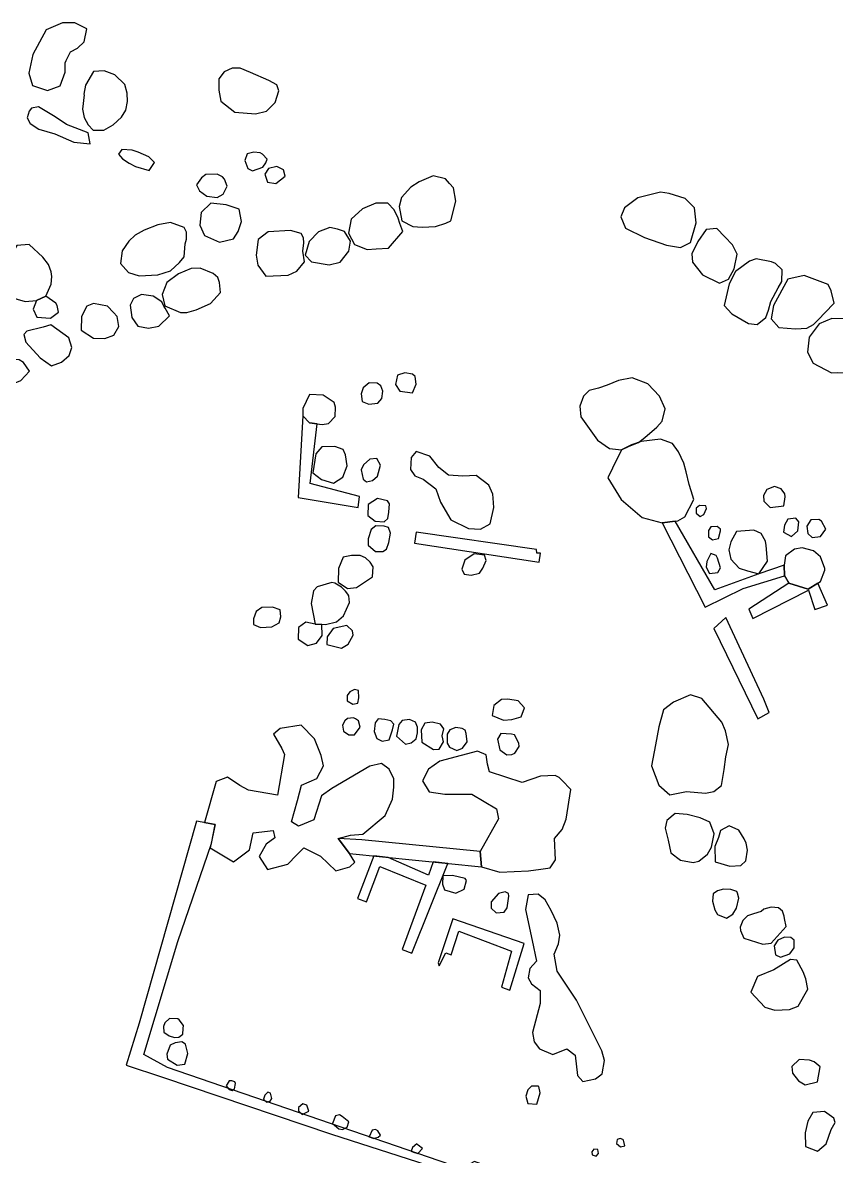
# Model space of a CAD drawing. Extents: x 154 to 1670, y 52 to 1730.
# Drawn here: x 1028.5 to 1290.4, y 987.8 to 1352.7 of the extents above; entities that cross this region are included whole.
import ezdxf

# ---------------------------------------------------------------- set-up
doc = ezdxf.new("R2010")
doc.units = 0

msp = doc.modelspace()

# ---------------------------------------------------------------- linework, layer by layer
at = {"layer": ''}
for points in [[(1040.625523, 1332.360164), (1042.240294, 1336.723437), (1042.26225, 1339.753377), (1042.501771, 1340.4919), (1043.958856, 1343.320243), (1046.210353, 1344.515852), (1048.364046, 1346.487908), (1049.164445, 1350.691501), (1045.298178, 1352.627629), (1041.37203, 1352.669545), (1036.110553, 1350.380124), (1031.821132, 1342.390104), (1030.481811, 1336.3921), (1031.655463, 1332.404076), (1036.557659, 1330.84719), (1040.625523, 1332.360164), (1040.625523, 1332.360164)], [(1057.717339, 1319.795293), (1060.389994, 1322.206471), (1061.74728, 1324.537808), (1062.326122, 1327.286311), (1062.188397, 1329.93701), (1061.39199, 1332.787309), (1058.204365, 1335.899086), (1054.81714, 1337.216451), (1051.370034, 1336.978926), (1048.775224, 1332.555772), (1048.276222, 1329.705473), (1048.296182, 1329.445992), (1047.775224, 1324.843198), (1048.33211, 1322.112659), (1049.607559, 1319.839205), (1051.260254, 1318.104675), (1054.647479, 1318.082718), (1057.717339, 1319.795293), (1057.717339, 1319.795293)], [(1106.968836, 1324.214455), (1109.819136, 1327.002878), (1110.9369, 1330.689505), (1110.380014, 1332.643597), (1107.809156, 1334.040802), (1101.912948, 1336.673537), (1098.523727, 1337.990902), (1095.912948, 1338.012858), (1093.42193, 1336.87713), (1091.627519, 1334.565752), (1091.645483, 1330.899086), (1092.300174, 1327.37214), (1096.783208, 1323.821241), (1103.479815, 1323.380124), (1106.968836, 1324.214455), (1106.968836, 1324.214455)], [(1049.625523, 1317.268347), (1042.691391, 1319.942998), (1039.004765, 1322.376132), (1033.665443, 1325.587708), (1031.374026, 1325.110663), (1030.655463, 1324.194495), (1029.9369, 1322.002878), (1030.972829, 1320.228427), (1033.721332, 1318.41206), (1038.902968, 1316.895094), (1044.960852, 1314.162559), (1050.260254, 1313.661561), (1049.625523, 1317.268347), (1049.625523, 1317.268347)], [(1071.004765, 1307.651581), (1069.132509, 1309.525832), (1065.765244, 1310.942998), (1063.813148, 1311.681521), (1060.463846, 1311.861162), (1059.368038, 1310.368148), (1060.701371, 1308.853178), (1062.773228, 1307.455972), (1064.90696, 1306.418048), (1069.250274, 1305.060762), (1071.004765, 1307.651581), (1071.004765, 1307.651581)], [(1105.783208, 1306.218447), (1106.759256, 1307.573736), (1107.178417, 1308.709465), (1105.685403, 1310.344196), (1104.968836, 1310.743397), (1102.934904, 1311.002878), (1100.823128, 1310.485912), (1100.024725, 1308.294295), (1100.958856, 1305.743397), (1102.553667, 1304.984914), (1105.783208, 1306.218447), (1105.783208, 1306.218447)], [(1113.016741, 1303.304275), (1112.479815, 1305.338207), (1110.346082, 1306.396092), (1107.675423, 1305.739405), (1106.519735, 1303.88711), (1107.294186, 1301.374136), (1110.064645, 1300.875134), (1113.016741, 1303.304275), (1113.016741, 1303.304275)], [(1093.042689, 1297.475932), (1094.380014, 1300.06675), (1093.463846, 1302.358168), (1092.82712, 1303.096691), (1091.152469, 1303.875134), (1087.465842, 1303.777329), (1086.050673, 1302.761361), (1084.513747, 1300.469944), (1085.409954, 1298.535812), (1087.841092, 1296.821241), (1091.168437, 1296.380124), (1093.042689, 1297.475932), (1093.042689, 1297.475932)], [(1161.358058, 1287.07673), (1164.707359, 1288.112659), (1166.34209, 1288.909066), (1167.918936, 1295.244395), (1167.164445, 1299.489904), (1165.888996, 1300.88711), (1164.635503, 1302.36216), (1160.669435, 1303.360164), (1156.104565, 1301.449984), (1153.41195, 1299.757369), (1150.44189, 1296.390104), (1149.741292, 1293.499884), (1150.537699, 1288.91705), (1154.064645, 1287.120643), (1157.132509, 1286.839205), (1161.358058, 1287.07673), (1161.358058, 1287.07673)], [(1243.467838, 1281.893098), (1245.304166, 1288.270343), (1244.749276, 1293.072738), (1241.741292, 1296.124635), (1236.599575, 1297.641601), (1233.829116, 1298.120643), (1226.493787, 1296.272339), (1222.268238, 1293.084714), (1221.050673, 1290.216451), (1222.543687, 1286.527828), (1228.701371, 1283.575732), (1235.735304, 1281.080722), (1240.258258, 1280.300283), (1243.467838, 1281.893098), (1243.467838, 1281.893098)], [(1096.344086, 1283.144595), (1097.938896, 1285.416052), (1098.976821, 1288.683517), (1098.162449, 1292.669545), (1093.998777, 1294.06675), (1089.134505, 1294.567748), (1085.984805, 1291.559764), (1085.563647, 1287.473936), (1087.056661, 1284.126631), (1091.839096, 1282.070742), (1096.344086, 1283.144595), (1096.344086, 1283.144595)], [(1142.30217, 1279.873138), (1146.248278, 1280.088706), (1150.855064, 1285.447988), (1149.918936, 1288.078726), (1149.40197, 1289.753377), (1148.046681, 1292.386112), (1146.056661, 1294.539804), (1142.148477, 1294.56176), (1137.863048, 1292.769345), (1134.214345, 1289.46196), (1133.376022, 1284.958966), (1135.286202, 1281.250383), (1139.39199, 1279.693497), (1142.30217, 1279.873138), (1142.30217, 1279.873138)], [(1072.082609, 1271.497888), (1076.090593, 1272.831221), (1078.980813, 1275.440004), (1080.495783, 1277.292299), (1080.85706, 1281.477928), (1081.256262, 1282.952978), (1081.298178, 1285.284315), (1080.481811, 1286.759365), (1076.118537, 1288.376132), (1072.070633, 1287.661561), (1067.605563, 1285.889106), (1064.735304, 1284.236411), (1062.701371, 1282.404076), (1060.567639, 1279.216451), (1060.066641, 1275.150583), (1062.597579, 1272.280323), (1066.024725, 1271.202479), (1072.082609, 1271.497888), (1072.082609, 1271.497888)], [(1113.9369, 1271.396092), (1116.80716, 1272.709465), (1119.280214, 1275.739405), (1118.683407, 1279.166551), (1119.064645, 1281.777329), (1118.964844, 1283.37214), (1118.128517, 1284.767349), (1114.701371, 1285.825233), (1107.545683, 1285.330223), (1104.356062, 1282.941002), (1103.735304, 1277.879126), (1104.27223, 1274.629625), (1106.841092, 1271.140603), (1113.9369, 1271.396092), (1113.9369, 1271.396092)], [(1130.719335, 1275.613657), (1133.531711, 1279.098687), (1134.050673, 1282.388108), (1132.080613, 1285.477928), (1129.888996, 1286.196491), (1127.397978, 1286.715453), (1123.709355, 1285.322239), (1120.7373, 1282.294295), (1119.459854, 1277.871142), (1121.45187, 1275.717449), (1127.23231, 1274.697489), (1130.719335, 1275.613657), (1130.719335, 1275.613657)], [(1255.739296, 1270.148587), (1257.473827, 1273.436012), (1258.453866, 1278.158567), (1257.000773, 1281.168547), (1254.509755, 1283.761361), (1251.920932, 1286.394096), (1248.491791, 1286.156571), (1245.779216, 1282.290303), (1243.885004, 1278.266351), (1244.102569, 1275.615653), (1247.348078, 1271.547788), (1252.789196, 1268.853178), (1255.739296, 1270.148587), (1255.739296, 1270.148587)], [(1033.036701, 1263.246391), (1036.046681, 1264.699485), (1037.721332, 1268.525832), (1037.883008, 1270.93701), (1037.683407, 1272.53182), (1036.849076, 1274.803277), (1035.076621, 1277.176531), (1030.633507, 1281.324235), (1026.707359, 1280.92703), (1022.078617, 1273.356172), (1021.380014, 1268.294295), (1024.148477, 1264.485912), (1029.328118, 1262.968946), (1033.036701, 1263.246391), (1033.036701, 1263.246391)], [(1084.413946, 1260.230423), (1088.938896, 1262.320243), (1092.190393, 1265.807269), (1091.912948, 1268.99689), (1091.376022, 1270.671541), (1089.900972, 1271.92703), (1085.657459, 1273.683517), (1082.76724, 1273.525832), (1078.679415, 1271.853178), (1074.970833, 1269.064754), (1073.455862, 1265.218447), (1074.250274, 1261.4919), (1079.29219, 1259.396092), (1081.384006, 1259.396092), (1084.413946, 1260.230423), (1084.413946, 1260.230423)], [(1267.671431, 1257.765353), (1268.529715, 1260.176531), (1269.268238, 1262.88711), (1271.661451, 1267.330223), (1272.879016, 1269.42204), (1272.960852, 1273.148587), (1270.769236, 1275.162559), (1269.573627, 1275.661561), (1264.571631, 1276.641601), (1262.437898, 1275.944994), (1257.912948, 1272.637609), (1255.9369, 1268.633617), (1254.320134, 1261.679525), (1256.809156, 1258.98691), (1262.148477, 1255.875134), (1264.938896, 1255.553776), (1267.671431, 1257.765353), (1267.671431, 1257.765353)], [(1280.942888, 1254.370144), (1283.094585, 1255.485912), (1284.751272, 1257.218447), (1286.685403, 1259.330223), (1289.675423, 1262.438008), (1288.761252, 1266.364156), (1287.785204, 1268.398088), (1280.054665, 1271.312259), (1274.751272, 1270.078726), (1270.124525, 1261.669545), (1269.403966, 1257.386112), (1271.855064, 1254.533816), (1277.254266, 1254.172539), (1280.942888, 1254.370144), (1280.942888, 1254.370144)], [(1040.028717, 1259.515852), (1039.591591, 1261.609665), (1039.234306, 1262.386112), (1036.046681, 1264.699485), (1033.036701, 1263.246391), (1031.958856, 1260.495892), (1033.052669, 1257.845194), (1037.457858, 1257.623637), (1040.028717, 1259.515852), (1040.028717, 1259.515852)], [(1072.374026, 1255.014854), (1075.743288, 1258.302279), (1074.449874, 1260.833217), (1073.970833, 1261.45198), (1073.294186, 1262.807269), (1070.545683, 1264.601681), (1066.739296, 1265.142599), (1064.226322, 1263.929026), (1063.168437, 1261.795293), (1063.725324, 1257.789305), (1065.577619, 1254.958966), (1069.084605, 1254.320243), (1072.374026, 1255.014854), (1072.374026, 1255.014854)], [(1057.843088, 1252.152579), (1059.457858, 1254.843198), (1058.922928, 1258.090702), (1057.7872, 1259.368148), (1055.875024, 1261.42204), (1051.350074, 1262.280323), (1049.178417, 1261.424036), (1047.44189, 1258.136611), (1047.399974, 1253.733417), (1051.386002, 1251.158567), (1055.012749, 1250.998886), (1057.843088, 1252.152579), (1057.843088, 1252.152579)], [(1041.056661, 1243.41206), (1043.509755, 1245.503876), (1044.387998, 1248.094695), (1043.413946, 1251.262359), (1037.655463, 1255.41206), (1035.144485, 1254.635613), (1029.920932, 1253.38212), (1028.904964, 1252.286311), (1029.541691, 1249.895094), (1034.22233, 1244.831221), (1037.86704, 1242.258367), (1041.056661, 1243.41206), (1041.056661, 1243.41206)], [(1297.537699, 1241.765353), (1299.713347, 1246.447988), (1300.294186, 1253.643597), (1299.477819, 1255.557768), (1296.389994, 1256.992898), (1293.080613, 1257.334215), (1288.9369, 1257.495892), (1284.908956, 1255.743397), (1281.677419, 1251.479924), (1281.098577, 1246.637609), (1282.908956, 1243.108667), (1288.7872, 1239.95697), (1290.621531, 1240.094695), (1294.368038, 1239.935014), (1297.537699, 1241.765353), (1297.537699, 1241.765353)], [(1024.851072, 1236.206471), (1028.000773, 1237.459964), (1030.731312, 1240.527828), (1028.861052, 1243.258367), (1027.405962, 1244.176531), (1022.463846, 1244.338207), (1019.970833, 1243.641601), (1018.415942, 1241.190503), (1018.733308, 1237.743397), (1020.904964, 1236.068746), (1024.851072, 1236.206471), (1024.851072, 1236.206471)], [(1155.174425, 1236.358168), (1154.89698, 1238.849186), (1153.998777, 1239.567748), (1151.487799, 1240.00687), (1149.136501, 1239.190503), (1148.517739, 1236.182519), (1149.890992, 1234.068746), (1153.95686, 1233.487908), (1155.174425, 1236.358168), (1155.174425, 1236.358168)], [(1223.703367, 1216.41206), (1226.733308, 1217.607669), (1228.76724, 1219.160563), (1232.615543, 1222.527828), (1234.310154, 1224.440004), (1235.308158, 1228.364156), (1233.457858, 1232.47194), (1229.753268, 1236.440004), (1224.671431, 1238.356172), (1220.326122, 1237.539804), (1216.697379, 1236.02683), (1213.887, 1235.052778), (1210.85706, 1234.296291), (1208.982809, 1232.424036), (1207.885004, 1229.276331), (1208.122529, 1225.827229), (1213.519735, 1218.35218), (1217.405962, 1215.619645), (1221.23231, 1215.178527), (1223.703367, 1216.41206), (1223.703367, 1216.41206)], [(1142.892988, 1230.226431), (1144.090593, 1231.719445), (1144.409954, 1234.090702), (1143.793188, 1235.785313), (1142.677419, 1236.703477), (1140.066641, 1236.725433), (1138.172429, 1235.130623), (1137.493787, 1233.178527), (1137.791192, 1230.767349), (1139.944884, 1229.889106), (1142.892988, 1230.226431), (1142.892988, 1230.226431)], [(1126.986801, 1223.717449), (1129.080613, 1225.889106), (1129.200373, 1228.89709), (1128.823128, 1230.47194), (1125.216341, 1232.785313), (1120.813148, 1233.00687), (1118.7373, 1228.483916), (1118.677419, 1226.132619), (1120.80716, 1223.859166), (1124.892988, 1223.360164), (1126.986801, 1223.717449), (1126.986801, 1223.717449)], [(1136.938896, 1200.134615), (1121.076621, 1204.408068), (1123.338098, 1223.559764), (1120.80716, 1223.859166), (1118.677419, 1226.132619), (1117.248278, 1199.845194), (1136.539695, 1196.587708), (1136.938896, 1200.134615), (1136.938896, 1200.134615)], [(1239.415942, 1192.348188), (1241.589595, 1193.623637), (1244.521731, 1199.262359), (1243.625523, 1202.052778), (1243.068637, 1204.00687), (1242.094585, 1208.112659), (1241.278218, 1210.883118), (1239.627519, 1214.55178), (1237.655463, 1217.202479), (1233.769236, 1218.639605), (1227.631511, 1217.925034), (1224.521731, 1216.831221), (1221.23231, 1215.178527), (1218.338098, 1209.260363), (1216.823128, 1206.192499), (1221.184405, 1199.194495), (1227.87702, 1193.37214), (1234.314146, 1191.673537), (1239.415942, 1192.348188), (1239.415942, 1192.348188)], [(1131.541691, 1206.416052), (1132.918936, 1210.040802), (1132.42193, 1213.549784), (1131.645483, 1215.264355), (1128.994785, 1216.262359), (1124.789196, 1216.184515), (1122.914944, 1213.873138), (1121.914944, 1207.835213), (1124.665443, 1205.601681), (1128.611551, 1204.424036), (1131.541691, 1206.416052), (1131.541691, 1206.416052)], [(1141.086601, 1205.374136), (1142.781212, 1206.767349), (1143.681411, 1210.236411), (1142.565643, 1212.388108), (1140.254266, 1212.170543), (1138.220334, 1210.418048), (1137.44189, 1208.743397), (1138.118537, 1205.733417), (1139.174425, 1204.89709), (1141.086601, 1205.374136), (1141.086601, 1205.374136)], [(1178.96684, 1191.364156), (1180.146481, 1196.603677), (1179.988797, 1199.593697), (1179.849076, 1200.948986), (1178.615543, 1203.819245), (1174.471831, 1206.950982), (1170.226322, 1206.693497), (1165.581611, 1207.054774), (1162.453866, 1209.547788), (1159.625523, 1213.176531), (1155.22233, 1214.633617), (1153.607559, 1212.701481), (1153.405962, 1208.815253), (1154.721332, 1206.801281), (1157.389994, 1205.803277), (1161.513747, 1202.593697), (1162.986801, 1198.368148), (1166.31215, 1192.625633), (1172.050673, 1189.933018), (1175.89698, 1189.651581), (1178.96684, 1191.364156), (1178.96684, 1191.364156)], [(1273.519735, 1197.134615), (1273.879016, 1200.024834), (1273.839096, 1201.080722), (1272.665443, 1202.635613), (1270.473827, 1203.354176), (1268.000773, 1202.380124), (1266.904964, 1200.525832), (1267.042689, 1198.673537), (1269.054665, 1196.599685), (1273.519735, 1197.134615), (1273.519735, 1197.134615)], [(1146.102569, 1193.094695), (1146.364046, 1195.126631), (1146.643487, 1197.777329), (1145.986801, 1198.775333), (1142.759256, 1199.553776), (1139.72732, 1197.641601), (1139.587599, 1194.014854), (1141.996781, 1192.220443), (1144.82712, 1191.978926), (1146.102569, 1193.094695), (1146.102569, 1193.094695)], [(1247.76724, 1194.418048), (1248.605563, 1196.330223), (1248.427918, 1197.148587), (1246.374026, 1197.308267), (1245.238298, 1196.43202), (1245.336102, 1194.837209), (1246.591591, 1193.781321), (1247.76724, 1194.418048), (1247.76724, 1194.418048)], [(1277.958856, 1189.160563), (1278.300174, 1192.050782), (1277.324126, 1193.206471), (1274.733308, 1192.869146), (1273.735304, 1190.99689), (1273.415942, 1188.703477), (1276.004765, 1187.288307), (1277.958856, 1189.160563), (1277.958856, 1189.160563)], [(1144.503767, 1182.45198), (1145.599575, 1183.188507), (1146.417938, 1185.36216), (1146.879016, 1188.410064), (1146.28221, 1190.184515), (1144.82712, 1190.663557), (1142.216341, 1190.685513), (1140.741292, 1189.509864), (1139.703367, 1186.599685), (1139.701371, 1184.507868), (1142.132509, 1182.434016), (1144.503767, 1182.45198), (1144.503767, 1182.45198)], [(1260.39199, 1170.533816), (1273.72732, 1174.613657), (1273.569635, 1178.040802), (1265.495783, 1175.296291), (1251.32213, 1170.100683), (1238.519735, 1192.230423), (1234.314146, 1191.673537), (1248.170433, 1164.5418), (1260.39199, 1170.533816), (1260.39199, 1170.533816)], [(1252.427918, 1186.641601), (1253.106561, 1189.112659), (1253.126521, 1189.631621), (1252.090593, 1190.549784), (1249.978817, 1190.390104), (1249.300174, 1189.214455), (1249.218337, 1187.242399), (1250.493787, 1186.184515), (1252.427918, 1186.641601), (1252.427918, 1186.641601)], [(1285.25227, 1187.304275), (1287.048677, 1189.613657), (1285.673427, 1192.266351), (1284.7373, 1192.725433), (1282.186401, 1192.645593), (1280.888996, 1190.653577), (1281.188397, 1188.242399), (1282.581611, 1186.984914), (1285.25227, 1187.304275), (1285.25227, 1187.304275)], [(1195.186401, 1181.889106), (1194.010753, 1181.968946), (1193.910952, 1183.104675), (1155.150473, 1188.725433), (1154.589595, 1185.198487), (1194.725324, 1179.058766), (1195.186401, 1181.889106), (1195.186401, 1181.889106)], [(1268.268238, 1179.400084), (1267.853068, 1184.46196), (1267.613547, 1185.817249), (1266.220334, 1188.270343), (1263.829116, 1189.386112), (1258.228318, 1188.911062), (1256.413946, 1185.543796), (1255.793188, 1183.052778), (1256.389994, 1180.062758), (1259.078617, 1177.072738), (1261.769236, 1176.234415), (1265.495783, 1175.296291), (1268.268238, 1179.400084), (1268.268238, 1179.400084)], [(1285.286202, 1172.813257), (1286.643487, 1176.440004), (1286.663447, 1176.958966), (1285.290194, 1180.805273), (1283.098577, 1182.739405), (1279.37203, 1183.699485), (1276.920932, 1183.262359), (1274.028717, 1181.070742), (1273.569635, 1178.040802), (1273.72732, 1174.613657), (1275.160453, 1172.320243), (1281.278218, 1170.344196), (1285.286202, 1172.813257), (1285.286202, 1172.813257)], [(1135.986801, 1170.87713), (1141.130513, 1174.322239), (1141.35207, 1177.4919), (1140.395982, 1179.08671), (1138.843088, 1180.442), (1137.188397, 1181.220443), (1134.318138, 1181.222439), (1131.667439, 1180.645593), (1130.130513, 1177.058766), (1130.088597, 1172.633617), (1133.058657, 1170.619645), (1135.986801, 1170.87713), (1135.986801, 1170.87713)], [(1175.571631, 1175.50188), (1176.607559, 1177.114655), (1177.745284, 1179.565752), (1177.128517, 1181.260363), (1173.841092, 1181.779325), (1170.789196, 1179.729425), (1169.910952, 1176.759365), (1170.627519, 1175.144595), (1172.900972, 1174.845194), (1175.571631, 1175.50188), (1175.571631, 1175.50188)], [(1252.22233, 1175.721441), (1253.160453, 1177.274335), (1252.144485, 1180.344196), (1251.707359, 1181.142599), (1250.012749, 1181.841201), (1248.697379, 1179.250383), (1248.495783, 1177.455972), (1249.551671, 1175.404076), (1252.22233, 1175.721441), (1252.22233, 1175.721441)], [(1129.583607, 1159.879126), (1131.81714, 1161.751381), (1133.753268, 1166.054774), (1133.495783, 1168.228427), (1133.176421, 1168.745393), (1132.399974, 1169.683517), (1131.124525, 1170.998886), (1129.032709, 1172.296291), (1128.036701, 1172.515852), (1123.29219, 1171.062758), (1122.136501, 1169.789305), (1121.435902, 1165.703477), (1122.647479, 1159.144595), (1125.996781, 1158.964954), (1129.583607, 1159.879126), (1129.583607, 1159.879126)], [(1281.457858, 1170.004874), (1283.507759, 1163.807269), (1287.553667, 1165.200483), (1284.467838, 1172.316251), (1281.278218, 1170.344196), (1275.160453, 1172.320243), (1262.26225, 1163.93701), (1263.515743, 1160.86715), (1281.457858, 1170.004874), (1281.457858, 1170.004874)], [(1108.7373, 1158.216451), (1111.088597, 1159.469944), (1111.587599, 1161.46196), (1111.370034, 1163.675533), (1108.918936, 1164.533816), (1105.511751, 1164.475932), (1103.677419, 1163.200483), (1102.819136, 1160.769345), (1102.87702, 1158.93701), (1105.048677, 1158.038806), (1108.7373, 1158.216451), (1108.7373, 1158.216451)], [(1268.801172, 1130.669545), (1267.070633, 1134.93701), (1254.887, 1161.270343), (1250.978817, 1157.645593), (1265.152469, 1128.639605), (1268.801172, 1130.669545), (1268.801172, 1130.669545)], [(1123.062649, 1152.92703), (1124.978817, 1155.398088), (1124.861052, 1159.024834), (1122.647479, 1159.144595), (1119.719335, 1159.685513), (1117.286202, 1158.012858), (1117.164445, 1154.244395), (1120.29219, 1152.210463), (1123.062649, 1152.92703), (1123.062649, 1152.92703)], [(1133.308158, 1152.701481), (1134.942888, 1155.57174), (1134.705363, 1156.94699), (1132.912948, 1158.701481), (1128.427918, 1157.727429), (1126.551671, 1154.978926), (1126.471831, 1152.565752), (1131.174425, 1151.328227), (1133.308158, 1152.701481), (1133.308158, 1152.701481)], [(1136.387998, 1133.647589), (1136.74728, 1135.40208), (1136.607559, 1137.693497), (1135.37203, 1138.032818), (1133.8371, 1137.316251), (1132.980813, 1136.180523), (1132.958856, 1134.366152), (1134.833108, 1133.350184), (1136.387998, 1133.647589), (1136.387998, 1133.647589)], [(1185.930912, 1128.360164), (1188.920932, 1129.296291), (1190.038697, 1132.204475), (1187.96684, 1134.378128), (1184.699375, 1134.978926), (1182.585603, 1134.899086), (1180.172429, 1132.94699), (1179.653467, 1129.659565), (1183.280214, 1128.222439), (1185.930912, 1128.360164), (1185.930912, 1128.360164)], [(1242.122529, 1105.252379), (1248.300174, 1104.731421), (1251.010753, 1105.208467), (1253.403966, 1107.140603), (1254.32213, 1112.342199), (1254.823128, 1116.408068), (1255.741292, 1120.3921), (1254.74728, 1124.777329), (1253.493787, 1127.569744), (1247.160453, 1135.144595), (1243.493787, 1136.364156), (1238.030713, 1134.014854), (1234.721332, 1131.483916), (1233.244286, 1126.064754), (1232.204365, 1120.286311), (1230.885004, 1113.509864), (1233.314146, 1107.250383), (1236.859056, 1104.178527), (1242.122529, 1105.252379), (1242.122529, 1105.252379)], [(1135.306162, 1123.503876), (1137.120533, 1125.915054), (1136.583607, 1127.94699), (1135.687399, 1128.645593), (1134.968836, 1128.984914), (1133.096581, 1128.767349), (1132.238298, 1127.988906), (1131.499775, 1126.575732), (1131.799176, 1124.681521), (1133.471831, 1123.443996), (1135.306162, 1123.503876), (1135.306162, 1123.503876)], [(1146.465842, 1121.863158), (1147.563647, 1125.032818), (1147.982809, 1126.944994), (1147.066641, 1128.022838), (1145.054665, 1128.442), (1143.000773, 1128.601681), (1141.944884, 1127.346192), (1141.623527, 1124.537808), (1142.539695, 1122.244395), (1144.214345, 1121.465952), (1146.465842, 1121.863158), (1146.465842, 1121.863158)], [(1153.599575, 1120.903078), (1155.154465, 1122.138607), (1155.575623, 1124.150583), (1155.615543, 1125.964954), (1154.978817, 1127.499884), (1153.066641, 1128.418048), (1150.653467, 1128.140603), (1149.597579, 1126.785313), (1148.89698, 1123.018846), (1151.76724, 1120.505872), (1153.599575, 1120.903078), (1153.599575, 1120.903078)], [(1162.587599, 1118.845194), (1163.944884, 1121.176531), (1163.565643, 1123.170543), (1164.046681, 1125.42204), (1163.030713, 1126.85717), (1160.320134, 1127.595693), (1157.968836, 1127.218447), (1156.831112, 1125.106671), (1156.968836, 1121.160563), (1160.733308, 1118.707469), (1162.587599, 1118.845194), (1162.587599, 1118.845194)], [(1133.789196, 1081.012858), (1135.483807, 1082.487908), (1133.711351, 1085.278327), (1130.106561, 1090.122639), (1133.992789, 1091.238407), (1137.960852, 1091.453976), (1145.158457, 1097.509864), (1147.571631, 1102.749385), (1148.032709, 1106.675533), (1147.974825, 1109.286311), (1146.539695, 1112.455972), (1144.050673, 1114.292299), (1140.30217, 1113.416052), (1128.082609, 1106.228427), (1124.693387, 1103.797289), (1122.296182, 1096.126631), (1117.334106, 1094.03681), (1115.102569, 1095.45198), (1116.978817, 1102.388108), (1118.276222, 1107.328227), (1123.240294, 1109.420044), (1125.336102, 1113.523836), (1124.619535, 1116.793297), (1122.429914, 1122.214455), (1118.206361, 1126.58172), (1111.429914, 1125.469944), (1109.316142, 1123.655573), (1111.924924, 1119.110663), (1112.841092, 1117.176531), (1110.541691, 1104.064754), (1101.196381, 1105.683517), (1098.386002, 1107.220443), (1094.501771, 1109.873138), (1090.793188, 1108.459964), (1087.080613, 1095.228427), (1090.507759, 1094.567748), (1088.849076, 1087.114655), (1096.38201, 1082.647589), (1101.525723, 1086.449984), (1102.763248, 1091.931022), (1109.122529, 1092.685513), (1109.659455, 1090.312259), (1106.887, 1088.282319), (1104.653467, 1084.316251), (1107.38201, 1080.170543), (1113.918936, 1081.861162), (1116.691391, 1084.749385), (1119.004765, 1087.060762), (1124.403966, 1084.445992), (1129.344086, 1079.759365), (1133.789196, 1081.012858), (1133.789196, 1081.012858)], [(1170.140493, 1119.200483), (1171.617539, 1121.252379), (1171.320134, 1123.923038), (1170.920932, 1124.960962), (1169.984805, 1125.519844), (1167.972829, 1125.839205), (1165.958856, 1125.042798), (1165.140493, 1123.647589), (1165.160453, 1120.777329), (1165.85706, 1119.50188), (1168.248278, 1118.463956), (1170.140493, 1119.200483), (1170.140493, 1119.200483)], [(1185.924924, 1117.120643), (1186.980813, 1117.597689), (1188.298178, 1119.669545), (1188.178417, 1120.745393), (1186.825124, 1123.477928), (1185.829116, 1123.677529), (1182.459854, 1123.859166), (1181.384006, 1122.084714), (1182.058657, 1118.637609), (1184.330114, 1117.020842), (1185.924924, 1117.120643), (1185.924924, 1117.120643)], [(1191.286202, 1079.669545), (1195.33211, 1080.204475), (1198.32213, 1080.721441), (1200.058657, 1083.232419), (1199.743288, 1090.068746), (1202.176421, 1092.95697), (1203.491791, 1096.344196), (1204.952868, 1105.849186), (1202.104565, 1108.901082), (1201.228318, 1109.697489), (1199.892988, 1110.416052), (1195.148477, 1110.180523), (1189.308158, 1108.110663), (1178.7872, 1111.523836), (1178.170433, 1113.994894), (1177.673427, 1117.064754), (1174.964844, 1118.242399), (1169.681411, 1116.829225), (1162.765244, 1114.958966), (1159.176421, 1112.410064), (1157.240294, 1108.623637), (1159.31215, 1105.136611), (1164.374026, 1104.356172), (1173.122529, 1104.43202), (1180.992789, 1099.643597), (1181.649475, 1096.473936), (1175.785204, 1085.954974), (1176.220334, 1080.990902), (1182.058657, 1079.254375), (1191.286202, 1079.669545), (1191.286202, 1079.669545)], [(1181.789196, 980.539804), (1181.212349, 983.529824), (1173.918936, 986.204475), (1169.773228, 983.855174), (1075.140493, 1016.430024), (1067.529715, 1020.559764), (1078.469834, 1057.00687), (1089.328118, 1088.529824), (1090.507759, 1094.567748), (1084.469834, 1095.727429), (1066.080613, 1030.683517), (1061.888996, 1017.154575), (1073.505763, 1013.322239), (1127.885004, 994.919046), (1170.90696, 981.144595), (1173.639495, 981.781321), (1181.968836, 978.767349), (1181.789196, 980.539804), (1181.789196, 980.539804)], [(1246.156461, 1082.829225), (1248.96684, 1085.120643), (1250.224326, 1087.37214), (1251.122529, 1091.615653), (1249.729316, 1095.384116), (1246.621531, 1096.741401), (1242.417938, 1097.879126), (1238.551671, 1098.160563), (1235.839096, 1095.948986), (1235.300174, 1093.457968), (1236.254266, 1089.5917), (1237.128517, 1085.503876), (1240.296182, 1083.190503), (1244.32213, 1082.43202), (1246.156461, 1082.829225), (1246.156461, 1082.829225)], [(1259.707359, 1081.467948), (1261.224326, 1082.901082), (1261.783208, 1086.348188), (1261.386002, 1088.601681), (1260.709355, 1089.97693), (1259.016741, 1092.767349), (1255.928916, 1094.184515), (1253.156461, 1092.671541), (1252.437898, 1090.479924), (1251.320134, 1087.569744), (1251.397978, 1082.587708), (1256.080613, 1081.190503), (1259.707359, 1081.467948), (1259.707359, 1081.467948)], [(1175.785204, 1085.954974), (1137.679415, 1089.701481), (1130.106561, 1090.122639), (1133.711351, 1085.278327), (1176.220334, 1080.990902), (1175.785204, 1085.954974), (1175.785204, 1085.954974)], [(1165.360054, 1082.092699), (1160.615543, 1082.573736), (1159.138497, 1078.350184), (1146.126521, 1084.03681), (1141.603567, 1084.497888), (1136.274226, 1070.827229), (1139.184405, 1069.769345), (1143.535703, 1081.108667), (1158.240294, 1075.080722), (1150.635503, 1054.418048), (1153.785204, 1053.260363), (1165.360054, 1082.092699), (1165.360054, 1082.092699)], [(1170.615543, 1073.799285), (1171.376022, 1076.569744), (1170.89698, 1077.208467), (1166.910952, 1078.206471), (1163.763248, 1078.088706), (1163.621531, 1075.438008), (1164.278218, 1073.563756), (1167.984805, 1072.525832), (1170.615543, 1073.799285), (1170.615543, 1073.799285)], [(1183.527719, 1066.400084), (1184.425922, 1067.793297), (1184.964844, 1071.599685), (1184.944884, 1072.378128), (1183.849076, 1072.954974), (1181.637499, 1072.378128), (1179.344086, 1069.709465), (1179.26225, 1067.657569), (1180.95686, 1066.160563), (1183.527719, 1066.400084), (1183.527719, 1066.400084)], [(1257.128517, 1065.803277), (1258.226322, 1067.675533), (1258.984805, 1070.905074), (1258.627519, 1072.539804), (1258.387998, 1073.03681), (1256.435902, 1073.715453), (1254.084605, 1073.757369), (1252.150473, 1073.300283), (1250.715343, 1072.284315), (1250.593587, 1069.952978), (1251.310154, 1067.202479), (1252.126521, 1065.625633), (1255.016741, 1064.509864), (1257.128517, 1065.803277), (1257.128517, 1065.803277)], [(1212.89698, 1012.791301), (1215.050673, 1014.346192), (1215.789196, 1018.709465), (1214.954864, 1021.759365), (1206.771232, 1038.106671), (1200.517739, 1047.416052), (1199.563647, 1052.839205), (1200.960852, 1056.206471), (1201.36205, 1058.994894), (1200.505763, 1062.843198), (1198.575623, 1066.909066), (1196.683407, 1070.338207), (1194.45187, 1072.212459), (1191.26225, 1071.994894), (1190.364046, 1067.232419), (1192.471831, 1057.286311), (1193.863048, 1050.649585), (1191.809156, 1048.278327), (1191.170433, 1045.268347), (1192.244286, 1043.316251), (1195.034705, 1041.240403), (1195.132509, 1037.05677), (1192.635503, 1027.649585), (1193.152469, 1024.659565), (1194.845084, 1022.388108), (1199.188397, 1020.611661), (1203.673427, 1022.46196), (1206.384006, 1020.408068), (1207.098577, 1013.831221), (1208.791192, 1011.89709), (1212.89698, 1012.791301), (1212.89698, 1012.791301)], [(1269.40197, 1056.469944), (1274.266242, 1061.809265), (1273.749276, 1064.340203), (1273.651471, 1065.156571), (1273.034705, 1066.751381), (1271.759256, 1067.809265), (1269.467838, 1068.028826), (1267.054665, 1067.3921), (1266.198377, 1066.615653), (1263.785204, 1065.899086), (1261.813148, 1065.262359), (1260.296182, 1063.769345), (1259.399974, 1061.597689), (1259.517739, 1060.519844), (1260.573627, 1058.048786), (1266.711351, 1056.152579), (1269.40197, 1056.469944), (1269.40197, 1056.469944)], [(1189.938896, 1056.310263), (1166.924924, 1064.254375), (1162.214345, 1050.08671), (1162.631511, 1049.130623), (1164.74728, 1053.314255), (1166.479815, 1052.695493), (1168.875024, 1060.328227), (1185.833108, 1053.821241), (1182.677419, 1042.284315), (1185.288198, 1041.286311), (1189.938896, 1056.310263), (1189.938896, 1056.310263)], [(1275.397978, 1053.018846), (1276.835104, 1054.911062), (1276.835104, 1057.42204), (1275.779216, 1058.260363), (1273.707359, 1058.340203), (1271.593587, 1057.386112), (1270.417938, 1055.55178), (1270.795184, 1052.681521), (1272.447878, 1051.905074), (1275.397978, 1053.018846), (1275.397978, 1053.018846)], [(1275.370034, 1035.100683), (1278.120533, 1036.176531), (1281.192389, 1041.635613), (1280.555663, 1044.905074), (1279.721332, 1047.156571), (1277.649475, 1051.004874), (1275.597579, 1051.164555), (1270.274226, 1047.839205), (1265.030713, 1045.709465), (1262.85706, 1040.687509), (1267.417938, 1035.803277), (1270.625523, 1034.885114), (1275.370034, 1035.100683), (1275.370034, 1035.100683)], [(1078.773228, 1026.174535), (1080.110553, 1027.190503), (1080.210353, 1028.923038), (1080.350074, 1029.939006), (1078.89698, 1031.793297), (1078.437898, 1032.072738), (1075.84708, 1032.174535), (1074.33211, 1030.839205), (1073.912948, 1029.623637), (1073.970833, 1027.791301), (1075.705363, 1026.553776), (1077.437898, 1026.014854), (1078.773228, 1026.174535), (1078.773228, 1026.174535)], [(1080.703367, 1017.483916), (1081.681411, 1020.950982), (1080.904964, 1023.901082), (1079.769236, 1024.659565), (1077.617539, 1024.400084), (1076.042689, 1023.603677), (1074.924924, 1020.695493), (1075.202369, 1019.080722), (1078.290194, 1017.204475), (1080.703367, 1017.483916), (1080.703367, 1017.483916)], [(1284.346082, 1011.799285), (1285.186401, 1016.58172), (1283.254266, 1018.216451), (1281.799176, 1018.775333), (1278.449874, 1019.03681), (1276.058657, 1016.745393), (1276.316142, 1014.613657), (1278.228318, 1012.120643), (1280.320134, 1010.803277), (1284.346082, 1011.799285), (1284.346082, 1011.799285)], [(1096.741292, 1009.523836), (1097.002769, 1011.216451), (1096.783208, 1011.775333), (1095.80716, 1012.154575), (1095.008757, 1012.074734), (1093.992789, 1010.539804), (1094.968836, 1009.364156), (1095.924924, 1009.004874), (1096.741292, 1009.523836), (1096.741292, 1009.523836)], [(1108.200373, 1005.57174), (1108.759256, 1006.487908), (1108.320134, 1008.142599), (1107.423926, 1008.52184), (1106.427918, 1007.505872), (1106.088597, 1006.270343), (1107.004765, 1005.212459), (1108.200373, 1005.57174), (1108.200373, 1005.57174)], [(1195.096581, 1008.256371), (1194.639495, 1010.270343), (1194.399974, 1010.410064), (1192.308158, 1010.410064), (1191.090593, 1009.176531), (1190.43191, 1007.222439), (1191.148477, 1004.811261), (1193.978817, 1004.649585), (1195.096581, 1008.256371), (1195.096581, 1008.256371)], [(1120.615543, 1002.356172), (1119.978817, 1004.328227), (1118.683407, 1004.767349), (1117.288198, 1003.573736), (1117.346082, 1002.517848), (1118.46185, 1001.240403), (1120.615543, 1002.356172), (1120.615543, 1002.356172)], [(1132.968836, 997.168547), (1133.487799, 998.881122), (1131.415942, 1000.615653), (1130.479815, 1001.174535), (1129.184405, 1000.837209), (1128.246282, 998.406072), (1130.238298, 996.691501), (1131.493787, 996.430024), (1132.968836, 997.168547), (1132.968836, 997.168547)], [(1287.146481, 991.807269), (1288.723328, 996.430024), (1289.978817, 998.701481), (1289.581611, 1000.096691), (1286.553667, 1002.290303), (1282.82712, 1001.935014), (1281.270234, 999.124635), (1280.41195, 995.398088), (1280.429914, 990.952978), (1284.314146, 989.515852), (1287.146481, 991.807269), (1287.146481, 991.807269)], [(1142.912948, 994.032818), (1143.729316, 994.631621), (1142.833108, 996.06675), (1142.136501, 996.465952), (1141.060653, 996.266351), (1140.062649, 994.074734), (1139.843088, 994.154575), (1140.062649, 994.074734), (1140.062649, 994.074734), (1140.122529, 994.054774), (1141.457858, 993.595693), (1142.912948, 994.032818), (1142.912948, 994.032818)], [(1222.29219, 991.222439), (1221.875024, 992.97693), (1221.655463, 993.196491), (1220.879016, 993.615653), (1219.843088, 993.216451), (1219.663447, 991.960962), (1220.9369, 990.905074), (1222.29219, 991.222439), (1222.29219, 991.222439)], [(1157.200373, 990.358168), (1155.785204, 991.416052), (1155.368038, 991.855174), (1153.972829, 990.659565), (1153.533707, 989.443996), (1154.290194, 989.184515), (1155.725324, 988.685513), (1157.200373, 990.358168), (1157.200373, 990.358168)], [(1213.881012, 988.715453), (1213.643487, 990.070742), (1212.348078, 990.170543), (1211.729316, 989.254375), (1211.86704, 988.258367), (1213.102569, 987.919046), (1213.881012, 988.715453), (1213.881012, 988.715453)]]:
    msp.add_lwpolyline(points, dxfattribs=at)

doc.saveas('drawing.dxf')
